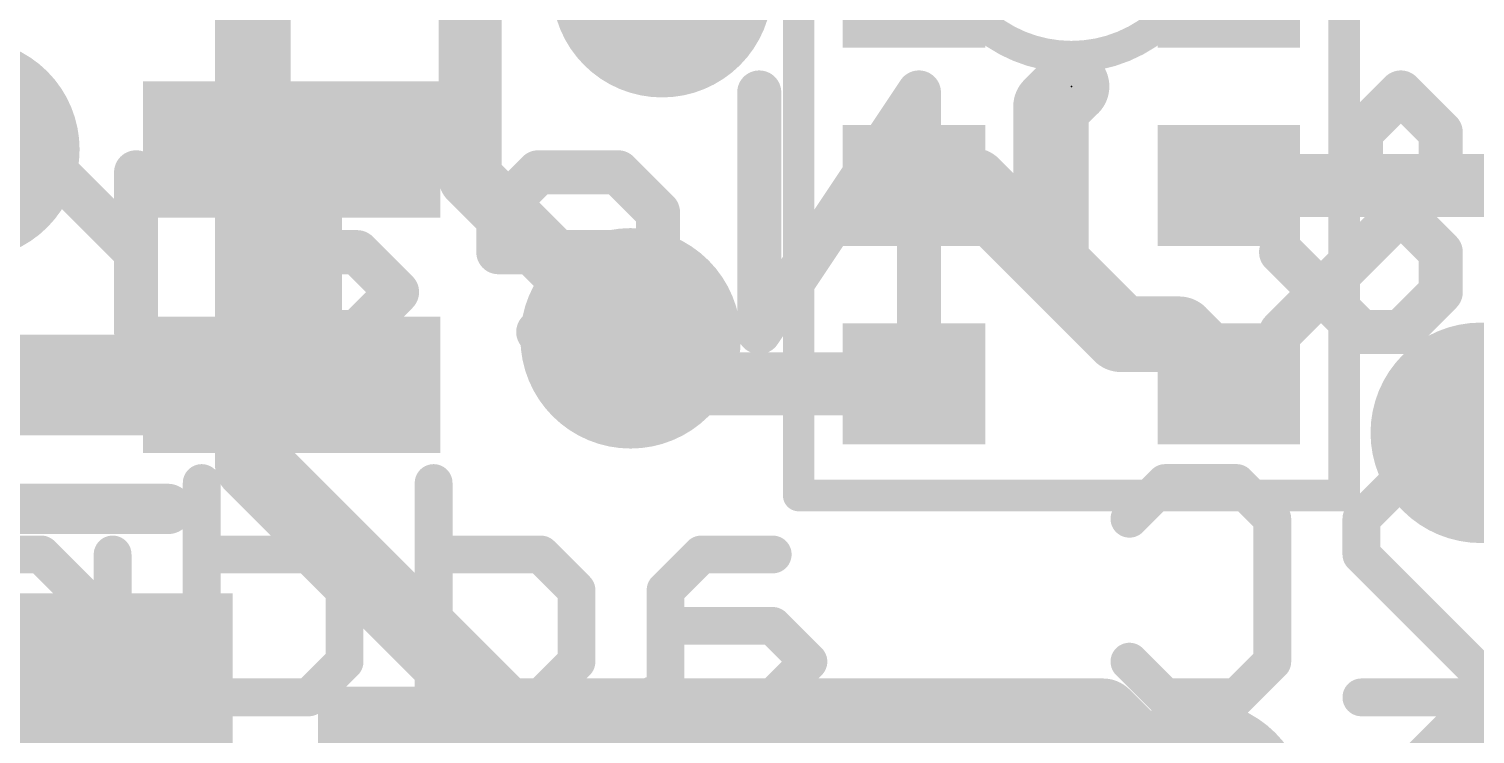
# Model space of a CAD drawing. Extents: x -0.1 to 25.5, y -0.1 to 17.9.
# Drawn here: x 8.5 to 14.33, y 5.9 to 8.74 of the extents above; entities that cross this region are included whole.
import ezdxf

# ---------------------------------------------------------------- set-up
doc = ezdxf.new("R2010")
doc.units = 0
for name, color, linetype in [('1', 12, 'CONTINUOUS'), ('16', 5, 'CONTINUOUS'), ('18', 110, 'CONTINUOUS'), ('21', 40, 'CONTINUOUS'), ('22', 6, 'CONTINUOUS'), ('23', 40, 'CONTINUOUS')]:
    doc.layers.add(name, color=color, linetype=linetype)

# ---------------------------------------------------------------- blocks, each defined once
blk = doc.blocks.new('RECT')
blk.add_solid([(-0.5, -0.5), (0.5, -0.5), (-0.5, 0.5), (0.5, 0.5)])
blk = doc.blocks.new('ROUNDV')
at = {"const_width": 0.5}
blk.add_lwpolyline([(0, -0.25, 1), (0, 0.25, 1), (0, -0.25)], format="xyb", dxfattribs=at)

msp = doc.modelspace()

# ---------------------------------------------------------------- linework, layer by layer
at = {"layer": '1'}
for points, const_width in [([(12.6178, 8.4274), (12.7, 8.5096)], 0.3048), ([(12.7, 8.5096), (12.7006, 8.509)], 0.3048), ([(12.6178, 7.7918), (12.6178, 8.4274)], 0.3048), ([(9.555, 8.255), (9.555, 7.305)], 0.4064), ([(12.065, 8.109), (12.3006, 8.109)], 0.3048), ([(12.3006, 8.109), (12.6178, 7.7918)], 0.3048), ([(13.335, 8.109), (14.9034, 8.109)], 0.254), ([(12.6178, 7.7918), (12.9002, 7.5094)], 0.3048), ([(12.9002, 7.5094), (13.1346, 7.5094)], 0.3048), ([(13.1346, 7.5094), (13.335, 7.309)], 0.3048), ([(10.922, 7.493), (11.106, 7.309)], 0.254), ([(9.555, 7.305), (6.955, 7.305)], 0.4064), ([(11.106, 7.309), (12.065, 7.309)], 0.254), ([(15.494, 7.112), (13.97, 5.588)], 0.254)]:
    msp.add_lwpolyline(points, dxfattribs=dict(at, const_width=const_width))
for points, const_width in [([(12.7539, 8.5635, 1), (12.6461, 8.4557)], 0.1524), ([(12.7539, 8.4557, 1), (12.6461, 8.5635)], 0.1524), ([(12.6467, 8.4551, 1), (12.7545, 8.5629)], 0.1524), ([(12.694, 8.4274, 1), (12.5416, 8.4274)], 0.1524), ([(12.5639, 8.4813, 1), (12.6717, 8.3735)], 0.1524), ([(9.6566, 8.255, 1), (9.4534, 8.255)], 0.2032), ([(12.065, 8.1852, 1), (12.065, 8.0328)], 0.1524), ([(12.3545, 8.1629, 1), (12.2467, 8.0551)], 0.1524), ([(12.3006, 8.0328, 1), (12.3006, 8.1852)], 0.1524), ([(13.335, 8.1725, 1), (13.335, 8.0455)], 0.127), ([(12.6717, 7.8457, 1), (12.5639, 7.7379)], 0.1524), ([(12.5639, 7.7379, 1), (12.6717, 7.8457)], 0.1524), ([(12.5416, 7.7918, 1), (12.694, 7.7918)], 0.1524), ([(12.9002, 7.5856, 1), (12.9002, 7.4332)], 0.1524), ([(13.1885, 7.5633, 1), (13.0807, 7.4555)], 0.1524), ([(13.1346, 7.4332, 1), (13.1346, 7.5856)], 0.1524), ([(10.9669, 7.5379, 1), (10.8771, 7.4481)], 0.127), ([(12.8463, 7.4555, 1), (12.9541, 7.5633)], 0.1524), ([(9.555, 7.2034, 1), (9.555, 7.4066)], 0.2032), ([(11.106, 7.3725, 1), (11.106, 7.2455)], 0.127), ([(11.0611, 7.2641, 1), (11.1509, 7.3539)], 0.127), ([(12.065, 7.2455, 1), (12.065, 7.3725)], 0.127), ([(13.2811, 7.2551, 1), (13.3889, 7.3629)], 0.1524), ([(9.4534, 7.305, 1), (9.6566, 7.305)], 0.2032)]:
    msp.add_lwpolyline(points, format="xyb", dxfattribs=dict(at, const_width=const_width))
at = {"layer": '16'}
for points, const_width in [([(9.398, 10.16), (9.398, 6.985)], 0.3048), ([(10.2743, 9.2298), (10.2743, 8.1407)], 0.254), ([(10.2743, 8.1407), (10.922, 7.493)], 0.254), ([(10.414, 5.969), (9.398, 6.985)], 0.3048), ([(12.827, 5.969), (10.414, 5.969)], 0.3048), ([(13.208, 5.588), (12.827, 5.969)], 0.3048)]:
    msp.add_lwpolyline(points, dxfattribs=dict(at, const_width=const_width))
for points, const_width in [([(10.3192, 8.1856, 1), (10.2294, 8.0958)], 0.127), ([(10.2108, 8.1407, 1), (10.3378, 8.1407)], 0.127), ([(10.8771, 7.4481, 1), (10.9669, 7.5379)], 0.127), ([(9.4519, 7.0389, 1), (9.3441, 6.9311)], 0.1524), ([(9.3218, 6.985, 1), (9.4742, 6.985)], 0.1524), ([(10.414, 6.0452, 1), (10.414, 5.8928)], 0.1524), ([(10.3601, 5.9151, 1), (10.4679, 6.0229)], 0.1524), ([(12.8809, 6.0229, 1), (12.7731, 5.9151)], 0.1524), ([(12.827, 5.8928, 1), (12.827, 6.0452)], 0.1524)]:
    msp.add_lwpolyline(points, format="xyb", dxfattribs=dict(at, const_width=const_width))
at = {"layer": '21'}
for points, const_width in [([(11.6, 6.859), (11.6, 10.159)], 0.127), ([(13.8, 10.159), (13.8, 6.859)], 0.127), ([(7.455, 6.805), (9.055, 6.805)], 0.2032), ([(13.8, 6.859), (11.6, 6.859)], 0.127), ([(11.049, 5.188), (11.049, 5.988)], 0.3048)]:
    msp.add_lwpolyline(points, dxfattribs=dict(at, const_width=const_width))
for points, const_width in [([(12.7, 8.629, 1), (12.7, 9.729, 1), (12.7, 8.629)], 0.127), ([(9.055, 6.7542, 1), (9.055, 6.8558)], 0.1016), ([(11.6, 6.8907, 1), (11.6, 6.8273)], 0.0635), ([(11.5683, 6.859, 1), (11.6318, 6.859)], 0.0635), ([(13.7683, 6.859, 1), (13.8318, 6.859)], 0.0635), ([(13.8, 6.8273, 1), (13.8, 6.8907)], 0.0635), ([(11.1252, 5.988, 1), (10.9728, 5.988)], 0.1524)]:
    msp.add_lwpolyline(points, format="xyb", dxfattribs=dict(at, const_width=const_width))
at = {"layer": '22'}
for points, const_width in [([(12.0849, 8.4844), (11.4409, 7.5184)], 0.1778), ([(11.4409, 7.5184), (11.4409, 8.4844)], 0.1778), ([(12.0849, 7.5184), (12.0849, 8.4844)], 0.1778), ([(13.8678, 8.3234), (14.0288, 8.4844)], 0.1778), ([(14.0288, 8.4844), (14.1898, 8.3234)], 0.1778), ([(13.8678, 8.1624), (13.8678, 8.3234)], 0.1778), ([(14.1898, 8.3234), (14.1898, 8.1624)], 0.1778), ([(8.6055, 8.1624), (8.4445, 8.1624)], 0.1778), ([(8.9275, 7.8404), (8.6055, 8.1624)], 0.1778), ([(8.9275, 7.5184), (8.9275, 8.1624)], 0.1778), ([(9.4969, 8.1624), (9.3359, 8.0014)], 0.1778), ([(9.819, 8.1624), (9.4969, 8.1624)], 0.1778), ([(10.5494, 8.1624), (10.3884, 8.0014)], 0.1778), ([(10.8714, 8.1624), (10.5494, 8.1624)], 0.1778), ([(11.0324, 8.0014), (10.8714, 8.1624)], 0.1778), ([(14.1898, 8.1624), (13.5458, 7.5184)], 0.1778), ([(14.1898, 7.8404), (13.8678, 8.1624)], 0.1778), ([(9.3359, 8.0014), (9.3359, 7.5184)], 0.1778), ([(10.3884, 8.0014), (10.3884, 7.8404)], 0.1778), ([(11.0324, 7.6794), (11.0324, 8.0014)], 0.1778), ([(9.819, 7.8404), (9.3359, 7.8404)], 0.1778), ([(9.98, 7.6794), (9.819, 7.8404)], 0.1778), ([(10.3884, 7.8404), (11.0324, 7.8404)], 0.1778), ([(13.5458, 7.8404), (13.8678, 7.5184)], 0.1778), ([(14.1898, 7.6794), (14.1898, 7.8404)], 0.1778), ([(9.819, 7.5184), (9.98, 7.6794)], 0.1778), ([(10.8714, 7.5184), (11.0324, 7.6794)], 0.1778), ([(14.0288, 7.5184), (14.1898, 7.6794)], 0.1778), ([(9.3359, 7.5184), (9.819, 7.5184)], 0.1778), ([(10.5494, 7.5184), (10.8714, 7.5184)], 0.1778), ([(13.8678, 7.5184), (14.0288, 7.5184)], 0.1778), ([(9.192, 6.9095), (9.192, 6.0452)], 0.1524), ([(10.1275, 6.9095), (10.1275, 6.0452)], 0.1524), ([(12.9341, 6.7655), (13.0781, 6.9095)], 0.1524), ([(13.0781, 6.9095), (13.3662, 6.9095)], 0.1524), ([(13.3662, 6.9095), (13.5103, 6.7655)], 0.1524), ([(13.8696, 6.7655), (14.0136, 6.9095)], 0.1524), ([(14.0136, 6.9095), (14.3018, 6.9095)], 0.1524), ([(14.3018, 6.9095), (14.4458, 6.7655)], 0.1524), ([(13.5103, 6.7655), (13.5103, 6.1893)], 0.1524), ([(13.8696, 6.6214), (13.8696, 6.7655)], 0.1524), ([(8.5446, 6.6214), (8.4005, 6.6214)], 0.1524), ([(8.8327, 6.3333), (8.5446, 6.6214)], 0.1524), ([(8.8327, 6.0452), (8.8327, 6.6214)], 0.1524), ([(9.6242, 6.6214), (9.192, 6.6214)], 0.1524), ([(9.7682, 6.4774), (9.6242, 6.6214)], 0.1524), ([(10.5597, 6.6214), (10.1275, 6.6214)], 0.1524), ([(10.7037, 6.4774), (10.5597, 6.6214)], 0.1524), ([(11.2071, 6.6214), (11.063, 6.4774)], 0.1524), ([(11.4952, 6.6214), (11.2071, 6.6214)], 0.1524), ([(14.4458, 6.0452), (13.8696, 6.6214)], 0.1524), ([(9.7682, 6.1893), (9.7682, 6.4774)], 0.1524), ([(10.7037, 6.1893), (10.7037, 6.4774)], 0.1524), ([(11.063, 6.4774), (11.063, 6.0452)], 0.1524), ([(11.4952, 6.3333), (11.063, 6.3333)], 0.1524), ([(11.6393, 6.1893), (11.4952, 6.3333)], 0.1524), ([(9.6242, 6.0452), (9.7682, 6.1893)], 0.1524), ([(10.5597, 6.0452), (10.7037, 6.1893)], 0.1524), ([(11.4952, 6.0452), (11.6393, 6.1893)], 0.1524), ([(13.0781, 6.0452), (12.9341, 6.1893)], 0.1524), ([(13.5103, 6.1893), (13.3662, 6.0452)], 0.1524), ([(9.192, 6.0452), (9.6242, 6.0452)], 0.1524), ([(10.1275, 6.0452), (10.5597, 6.0452)], 0.1524), ([(11.063, 6.0452), (11.4952, 6.0452)], 0.1524), ([(13.3662, 6.0452), (13.0781, 6.0452)], 0.1524), ([(13.8696, 6.0452), (14.4458, 6.0452)], 0.1524)]:
    msp.add_lwpolyline(points, dxfattribs=dict(at, const_width=const_width))
for points, const_width in [([(11.4853, 8.4844, 1), (11.3964, 8.4844)], 0.0889), ([(12.1293, 8.4844, 1), (12.0404, 8.4844)], 0.0889), ([(12.1219, 8.4598, 1), (12.0479, 8.5091)], 0.0889), ([(14.0602, 8.5159, 1), (13.9974, 8.453)], 0.0889), ([(14.0602, 8.453, 1), (13.9974, 8.5159)], 0.0889), ([(13.9122, 8.3234, 1), (13.8233, 8.3234)], 0.0889), ([(14.2342, 8.3234, 1), (14.1453, 8.3234)], 0.0889), ([(13.8364, 8.3548, 1), (13.8992, 8.292)], 0.0889), ([(14.1584, 8.292, 1), (14.2212, 8.3548)], 0.0889), ([(8.6369, 8.1938, 1), (8.5741, 8.131)], 0.0889), ([(8.6055, 8.118, 1), (8.6055, 8.2069)], 0.0889), ([(8.9719, 8.1624, 1), (8.883, 8.1624)], 0.0889), ([(9.4969, 8.2069, 1), (9.4969, 8.118)], 0.0889), ([(9.5284, 8.131, 1), (9.4655, 8.1938)], 0.0889), ([(9.819, 8.118, 1), (9.819, 8.2069)], 0.0889), ([(10.5494, 8.2069, 1), (10.5494, 8.118)], 0.0889), ([(10.5808, 8.131, 1), (10.518, 8.1938)], 0.0889), ([(10.9028, 8.1938, 1), (10.84, 8.131)], 0.0889), ([(10.8714, 8.118, 1), (10.8714, 8.2069)], 0.0889), ([(13.8992, 8.1938, 1), (13.8364, 8.131)], 0.0889), ([(14.2212, 8.131, 1), (14.1584, 8.1938)], 0.0889), ([(13.8233, 8.1624, 1), (13.9122, 8.1624)], 0.0889), ([(14.1453, 8.1624, 1), (14.2342, 8.1624)], 0.0889), ([(9.3804, 8.0014, 1), (9.2915, 8.0014)], 0.0889), ([(9.3045, 8.0328, 1), (9.3674, 7.97)], 0.0889), ([(10.4329, 8.0014, 1), (10.344, 8.0014)], 0.0889), ([(10.357, 8.0328, 1), (10.4198, 7.97)], 0.0889), ([(11.0769, 8.0014, 1), (10.988, 8.0014)], 0.0889), ([(11.001, 7.97, 1), (11.0638, 8.0328)], 0.0889), ([(8.8961, 7.809, 1), (8.9589, 7.8718)], 0.0889), ([(9.3359, 7.8849, 1), (9.3359, 7.796)], 0.0889), ([(9.8504, 7.8718, 1), (9.7875, 7.809)], 0.0889), ([(9.819, 7.796, 1), (9.819, 7.8849)], 0.0889), ([(10.3884, 7.8849, 1), (10.3884, 7.796)], 0.0889), ([(10.344, 7.8404, 1), (10.4329, 7.8404)], 0.0889), ([(11.0324, 7.796, 1), (11.0324, 7.8849)], 0.0889), ([(13.5772, 7.8718, 1), (13.5143, 7.809)], 0.0889), ([(14.2342, 7.8404, 1), (14.1453, 7.8404)], 0.0889), ([(14.1584, 7.809, 1), (14.2212, 7.8718)], 0.0889), ([(10.0114, 7.648, 1), (9.9485, 7.7108)], 0.0889), ([(11.0638, 7.648, 1), (11.001, 7.7108)], 0.0889), ([(14.2212, 7.648, 1), (14.1584, 7.7108)], 0.0889), ([(9.9485, 7.648, 1), (10.0114, 7.7108)], 0.0889), ([(10.988, 7.6794, 1), (11.0769, 7.6794)], 0.0889), ([(14.1453, 7.6794, 1), (14.2342, 7.6794)], 0.0889), ([(9.3359, 7.5629, 1), (9.3359, 7.474)], 0.0889), ([(9.7875, 7.5498, 1), (9.8504, 7.487)], 0.0889), ([(9.819, 7.474, 1), (9.819, 7.5629)], 0.0889), ([(10.5494, 7.5629, 1), (10.5494, 7.474)], 0.0889), ([(10.84, 7.5498, 1), (10.9028, 7.487)], 0.0889), ([(10.8714, 7.474, 1), (10.8714, 7.5629)], 0.0889), ([(11.4039, 7.5431, 1), (11.4778, 7.4937)], 0.0889), ([(13.5143, 7.5498, 1), (13.5772, 7.487)], 0.0889), ([(13.8678, 7.5629, 1), (13.8678, 7.474)], 0.0889), ([(13.8364, 7.487, 1), (13.8992, 7.5498)], 0.0889), ([(13.9974, 7.5498, 1), (14.0602, 7.487)], 0.0889), ([(14.0288, 7.474, 1), (14.0288, 7.5629)], 0.0889), ([(8.883, 7.5184, 1), (8.9719, 7.5184)], 0.0889), ([(9.2915, 7.5184, 1), (9.3804, 7.5184)], 0.0889), ([(11.3964, 7.5184, 1), (11.4853, 7.5184)], 0.0889), ([(12.0404, 7.5184, 1), (12.1293, 7.5184)], 0.0889), ([(9.2301, 6.9095, 1), (9.1539, 6.9095)], 0.0762), ([(10.1656, 6.9095, 1), (10.0894, 6.9095)], 0.0762), ([(13.0781, 6.9476, 1), (13.0781, 6.8714)], 0.0762), ([(13.1051, 6.8826, 1), (13.0512, 6.9365)], 0.0762), ([(13.3932, 6.9365, 1), (13.3393, 6.8826)], 0.0762), ([(13.3662, 6.8714, 1), (13.3662, 6.9476)], 0.0762), ([(14.0136, 6.9476, 1), (14.0136, 6.8714)], 0.0762), ([(14.0406, 6.8826, 1), (13.9867, 6.9365)], 0.0762), ([(14.3287, 6.9365, 1), (14.2748, 6.8826)], 0.0762), ([(14.3018, 6.8714, 1), (14.3018, 6.9476)], 0.0762), ([(12.9071, 6.7924, 1), (12.961, 6.7385)], 0.0762), ([(13.5484, 6.7655, 1), (13.4722, 6.7655)], 0.0762), ([(13.4833, 6.7385, 1), (13.5372, 6.7924)], 0.0762), ([(13.8426, 6.7924, 1), (13.8965, 6.7385)], 0.0762), ([(13.9077, 6.7655, 1), (13.8315, 6.7655)], 0.0762), ([(8.5715, 6.6484, 1), (8.5176, 6.5945)], 0.0762), ([(8.5446, 6.5833, 1), (8.5446, 6.6595)], 0.0762), ([(8.8708, 6.6214, 1), (8.7946, 6.6214)], 0.0762), ([(9.192, 6.6595, 1), (9.192, 6.5833)], 0.0762), ([(9.6511, 6.6484, 1), (9.5972, 6.5945)], 0.0762), ([(9.6242, 6.5833, 1), (9.6242, 6.6595)], 0.0762), ([(10.1275, 6.6595, 1), (10.1275, 6.5833)], 0.0762), ([(10.5866, 6.6484, 1), (10.5327, 6.5945)], 0.0762), ([(10.5597, 6.5833, 1), (10.5597, 6.6595)], 0.0762), ([(11.2071, 6.6595, 1), (11.2071, 6.5833)], 0.0762), ([(11.234, 6.5945, 1), (11.1801, 6.6484)], 0.0762), ([(11.4952, 6.5833, 1), (11.4952, 6.6595)], 0.0762), ([(13.8965, 6.6484, 1), (13.8426, 6.5945)], 0.0762), ([(13.8315, 6.6214, 1), (13.9077, 6.6214)], 0.0762), ([(9.8063, 6.4774, 1), (9.7301, 6.4774)], 0.0762), ([(9.7413, 6.4504, 1), (9.7952, 6.5043)], 0.0762), ([(10.7418, 6.4774, 1), (10.6656, 6.4774)], 0.0762), ([(10.6768, 6.4504, 1), (10.7307, 6.5043)], 0.0762), ([(11.1011, 6.4774, 1), (11.0249, 6.4774)], 0.0762), ([(11.0361, 6.5043, 1), (11.09, 6.4504)], 0.0762), ([(8.8058, 6.3064, 1), (8.8596, 6.3603)], 0.0762), ([(11.063, 6.3714, 1), (11.063, 6.2952)], 0.0762), ([(11.5221, 6.3603, 1), (11.4683, 6.3064)], 0.0762), ([(11.4952, 6.2952, 1), (11.4952, 6.3714)], 0.0762), ([(9.7952, 6.1623, 1), (9.7413, 6.2162)], 0.0762), ([(10.7307, 6.1623, 1), (10.6768, 6.2162)], 0.0762), ([(11.6662, 6.1623, 1), (11.6123, 6.2162)], 0.0762), ([(11.6123, 6.1623, 1), (11.6662, 6.2162)], 0.0762), ([(12.961, 6.2162, 1), (12.9071, 6.1623)], 0.0762), ([(13.5372, 6.1623, 1), (13.4833, 6.2162)], 0.0762), ([(9.7301, 6.1893, 1), (9.8063, 6.1893)], 0.0762), ([(10.6656, 6.1893, 1), (10.7418, 6.1893)], 0.0762), ([(13.4722, 6.1893, 1), (13.5484, 6.1893)], 0.0762), ([(8.7946, 6.0452, 1), (8.8708, 6.0452)], 0.0762), ([(9.192, 6.0833, 1), (9.192, 6.0071)], 0.0762), ([(9.1539, 6.0452, 1), (9.2301, 6.0452)], 0.0762), ([(9.5972, 6.0721, 1), (9.6511, 6.0183)], 0.0762), ([(9.6242, 6.0071, 1), (9.6242, 6.0833)], 0.0762), ([(10.1275, 6.0833, 1), (10.1275, 6.0071)], 0.0762), ([(10.0894, 6.0452, 1), (10.1656, 6.0452)], 0.0762), ([(10.5327, 6.0721, 1), (10.5866, 6.0183)], 0.0762), ([(10.5597, 6.0071, 1), (10.5597, 6.0833)], 0.0762), ([(11.063, 6.0833, 1), (11.063, 6.0071)], 0.0762), ([(11.0249, 6.0452, 1), (11.1011, 6.0452)], 0.0762), ([(11.4683, 6.0721, 1), (11.5221, 6.0183)], 0.0762), ([(11.4952, 6.0071, 1), (11.4952, 6.0833)], 0.0762), ([(13.0781, 6.0833, 1), (13.0781, 6.0071)], 0.0762), ([(13.0512, 6.0183, 1), (13.1051, 6.0721)], 0.0762), ([(13.3393, 6.0721, 1), (13.3932, 6.0183)], 0.0762), ([(13.3662, 6.0071, 1), (13.3662, 6.0833)], 0.0762), ([(13.8696, 6.0833, 1), (13.8696, 6.0071)], 0.0762)]:
    msp.add_lwpolyline(points, format="xyb", dxfattribs=dict(at, const_width=const_width))
at = {"layer": '23'}
msp.add_point((12.7, 8.509), dxfattribs=at)

# ---------------------------------------------------------------- block references
at = {"layer": '1'}
for p, xscale, yscale in [((12.065, 8.909), 0.575, 0.488), ((13.335, 8.909), 0.575, 0.488), ((12.065, 8.109), 0.575, 0.488), ((13.335, 8.109), 0.575, 0.488), ((12.065, 7.309), 0.575, 0.488), ((13.335, 7.309), 0.575, 0.488), ((8.697, 5.715), 1.24, 1.5)]:
    msp.add_blockref('RECT', p, dxfattribs=dict(at, xscale=xscale, yscale=yscale))
at = {"layer": '1', "xscale": 0.55, "yscale": 1.2, "rotation": 270}
for p in [(9.555, 8.255), (9.555, 7.305)]:
    msp.add_blockref('RECT', p, dxfattribs=at)
at = {"layer": '1', "xscale": 1.075, "rotation": 180}
for p in [(10.199, 5.588), (11.899, 5.588)]:
    msp.add_blockref('RECT', p, dxfattribs=at)
at = {"layer": '18', "xscale": 0.889, "yscale": 0.889}
for p in [(11.049, 8.9089), (11.049, 8.9089), (8.255, 8.255), (8.255, 8.255), (10.922, 7.493), (10.922, 7.493), (14.351, 7.112), (14.351, 7.112), (13.208, 5.588), (13.208, 5.588)]:
    msp.add_blockref('ROUNDV', p, dxfattribs=at)

doc.saveas('drawing.dxf')
